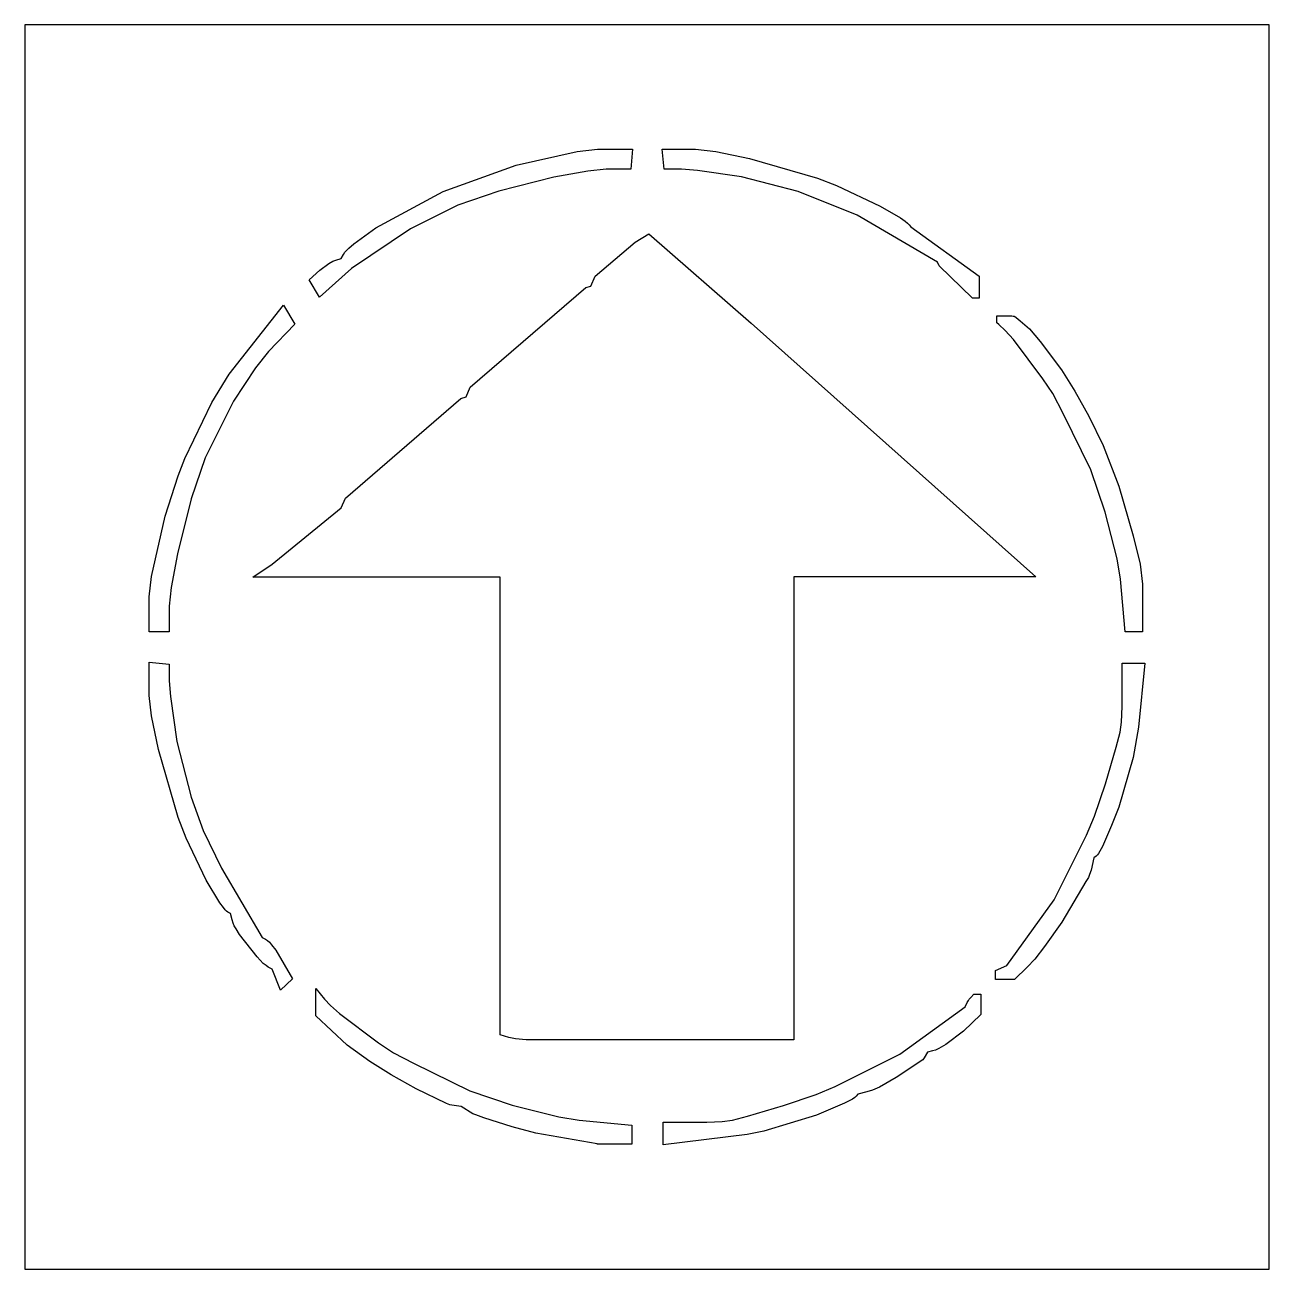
# Model space of a CAD drawing. Header units: inches. Extents: x 0 to 30, y 0 to 30.
import ezdxf

# ---------------------------------------------------------------- set-up
doc = ezdxf.new("R2010")
doc.units = ezdxf.units.IN
doc.header["$MEASUREMENT"] = 0
doc.layers.add('CUT', color=1, linetype='Continuous')

msp = doc.modelspace()

# ---------------------------------------------------------------- linework, layer by layer
at = {"layer": 'CUT'}
for points in [[(0, 0), (30, 0), (30, 30), (0, 30)], [(7.715, 24.519), (7.752, 24.562), (7.81, 24.619), (7.928, 24.722), (8.463, 25.106), (10.082, 25.98), (11.844, 26.617), (13.316, 26.946), (13.81, 27), (14.652, 27), (14.608, 26.518), (14.016, 26.518), (13.572, 26.473), (12.756, 26.325), (11.429, 25.99), (10.437, 25.656), (9.296, 25.085), (7.874, 24.13), (7.102, 23.431), (6.858, 23.856), (7.115, 24.089), (7.327, 24.246), (7.423, 24.299), (7.498, 24.33), (7.627, 24.371), (7.679, 24.465)], [(18.644, 25.983), (17.275, 26.335), (16.221, 26.488), (15.833, 26.524), (15.413, 26.524), (15.369, 27), (16.169, 27), (16.663, 26.948), (17.47, 26.777), (19.107, 26.307), (19.573, 26.126), (20.621, 25.628), (21.115, 25.349), (21.228, 25.267), (21.285, 25.22), (21.324, 25.182), (21.364, 25.133), (23.007, 23.94), (23.007, 23.412), (22.847, 23.412), (22.047, 24.188), (22.007, 24.281), (20.069, 25.411)], [(7.627, 18.355), (7.732, 18.591), (10.508, 20.988), (10.639, 21.029), (10.74, 21.265), (13.526, 23.667), (13.644, 23.703), (13.748, 23.94), (14.716, 24.758), (15.047, 24.963), (17.512, 22.807), (24.375, 16.692), (18.541, 16.692), (18.541, 5.531), (12.083, 5.531), (11.826, 5.553), (11.671, 5.583), (11.462, 5.65), (11.462, 16.683), (5.499, 16.683), (5.963, 17)], [(3.055, 16.701), (3.383, 18.156), (3.693, 19.124), (3.86, 19.545), (4.508, 20.893), (4.922, 21.582), (6.233, 23.241), (6.51, 22.78), (5.875, 22.121), (5.563, 21.733), (5.026, 20.928), (4.344, 19.563), (4.01, 18.571), (3.679, 17.247), (3.525, 16.431), (3.479, 15.981), (3.479, 15.368), (3, 15.368), (3, 16.207)], [(25.997, 19.855), (26.377, 18.877), (26.723, 17.683), (26.891, 16.996), (26.947, 16.517), (26.947, 15.368), (26.53, 15.368), (26.418, 16.636), (26.334, 17.128), (26.049, 18.25), (25.705, 19.27), (25.036, 20.628), (24.783, 21.109), (24.548, 21.469), (23.839, 22.413), (23.639, 22.633), (23.485, 22.776), (23.433, 22.817), (23.433, 22.985), (23.669, 22.985), (23.793, 22.982), (23.83, 22.98), (23.847, 22.978), (23.855, 22.976), (23.869, 22.968), (23.899, 22.946), (23.996, 22.868), (24.221, 22.668), (24.482, 22.367), (24.991, 21.68), (25.315, 21.171), (25.653, 20.566)], [(6.048, 7.687), (6.454, 7.001), (6.162, 6.723), (5.963, 7.234), (5.869, 7.282), (5.815, 7.317), (5.747, 7.372), (5.599, 7.528), (5.176, 8.066), (5.092, 8.201), (5.05, 8.278), (5.023, 8.342), (4.996, 8.424), (4.957, 8.574), (4.897, 8.607), (4.861, 8.634), (4.829, 8.666), (4.786, 8.72), (4.703, 8.833), (4.372, 9.379), (3.888, 10.392), (3.693, 10.893), (3.223, 12.53), (3.052, 13.337), (3, 13.831), (3, 14.631), (3.477, 14.587), (3.477, 14.185), (3.512, 13.804), (3.667, 12.725), (4.01, 11.377), (4.295, 10.579), (4.739, 9.667), (5.719, 7.993), (5.804, 7.955), (5.853, 7.923), (5.895, 7.885), (5.948, 7.821)], [(25.583, 9.344), (25.005, 8.369), (24.587, 7.777), (24.349, 7.477), (24.168, 7.279), (23.859, 6.985), (23.403, 6.985), (23.403, 7.2), (23.675, 7.324), (24.814, 8.902), (25.599, 10.464), (25.792, 10.925), (26.053, 11.701), (26.316, 12.583), (26.405, 12.945), (26.441, 13.19), (26.459, 13.562), (26.459, 14.609), (27, 14.609), (26.853, 13.067), (26.721, 12.338), (26.373, 11.14), (26.199, 10.695), (25.98, 10.186), (25.92, 10.076), (25.887, 10.022), (25.862, 9.989), (25.83, 9.957), (25.774, 9.915), (25.709, 9.622), (25.673, 9.515), (25.642, 9.446)], [(14.632, 3.009), (13.797, 3.009), (13.797, 3.017), (12.317, 3.277), (11.753, 3.428), (11.066, 3.65), (10.876, 3.716), (10.801, 3.744), (10.522, 3.924), (10.298, 3.949), (10.246, 3.963), (10.162, 3.996), (9.434, 4.347), (8.829, 4.685), (8.32, 5.009), (7.774, 5.399), (7.019, 6.106), (7.019, 6.762), (7.226, 6.508), (7.368, 6.358), (7.587, 6.161), (8.528, 5.452), (8.889, 5.217), (9.372, 4.964), (10.73, 4.295), (11.75, 3.951), (12.872, 3.671), (13.364, 3.588), (14.632, 3.47)], [(20.082, 4.222), (20.043, 4.171), (20.011, 4.14), (19.951, 4.098), (19.762, 4.001), (19.089, 3.71), (17.819, 3.324), (17.414, 3.248), (15.389, 3), (15.389, 3.54), (16.441, 3.54), (16.813, 3.558), (17.058, 3.594), (17.42, 3.684), (18.292, 3.947), (19.075, 4.209), (19.536, 4.401), (21.098, 5.186), (22.672, 6.322), (22.719, 6.429), (22.748, 6.478), (22.77, 6.508), (22.805, 6.551), (22.883, 6.63), (23.047, 6.63), (23.047, 6.141), (22.634, 5.737), (22.203, 5.413), (22.039, 5.318), (21.956, 5.283), (21.886, 5.261), (21.76, 5.228), (21.684, 5.095), (21.649, 5.047), (21.011, 4.623), (20.609, 4.39), (20.435, 4.315), (20.303, 4.273)]]:
    msp.add_lwpolyline(points, close=True, dxfattribs=at)

doc.saveas('drawing.dxf')
